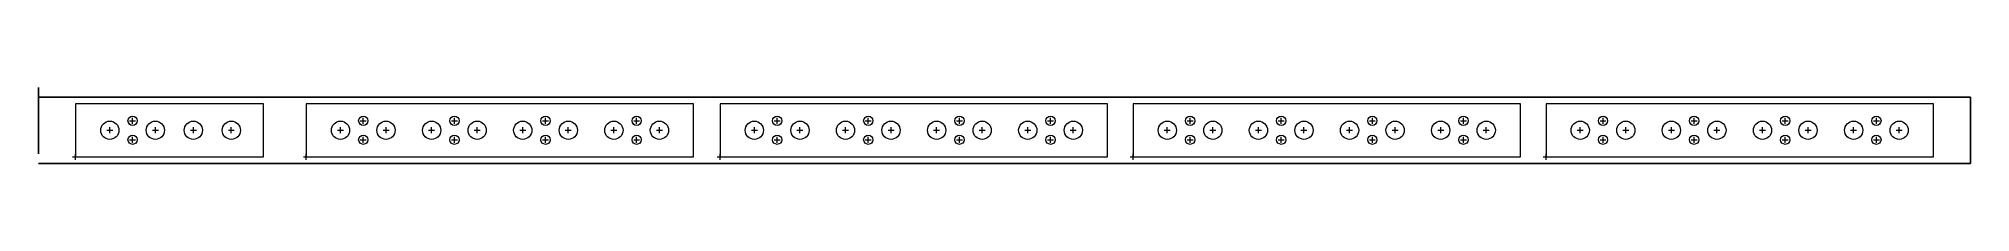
# Model space of a CAD drawing. Header units: inches. Extents: x 0 to 25.4, y -0.4 to 0.6.
import ezdxf

# ---------------------------------------------------------------- set-up
doc = ezdxf.new("R2010")
doc.units = ezdxf.units.IN
doc.layers.get('0').update_dxf_attribs({"lineweight": 25, "true_color": 0x000000})
doc.layers.add('Contour', color=7, linetype='Continuous', lineweight=5, true_color=0xffffff)

msp = doc.modelspace()

# ---------------------------------------------------------------- linework, layer by layer
for p, q in [((0, 0.5625), (0, -0.3125)), ((25.4375, 0.4375), (0, 0.4375)), ((25.4375, -0.4375), (25.4375, 0.4375)), ((0, -0.4375), (25.4375, -0.4375))]:
    msp.add_line(p, q)
at = {"layer": 'Contour', "color": 7, "linetype": 'Continuous', "lineweight": 0, "true_color": 0xffffff}
for p, q in [((2.9625, 0.35), (0.4875, 0.35)), ((0.4875, 0.35), (0.4875, 0.35)), ((0.4875, 0.35), (0.4875, -0.35)), ((2.9625, -0.35), (2.9625, 0.35)), ((2.9625, 0.35), (2.9625, 0.35)), ((8.625, 0.35), (3.525, 0.35)), ((3.525, 0.35), (3.525, 0.35)), ((3.525, 0.35), (3.525, -0.35)), ((8.625, -0.35), (8.625, 0.35)), ((8.625, 0.35), (8.625, 0.35)), ((14.075, 0.35), (8.975, 0.35)), ((8.975, 0.35), (8.975, 0.35)), ((8.975, 0.35), (8.975, -0.35)), ((14.075, -0.35), (14.075, 0.35)), ((14.075, 0.35), (14.075, 0.35)), ((19.5125, 0.35), (14.4125, 0.35)), ((14.4125, 0.35), (14.4125, 0.35)), ((14.4125, 0.35), (14.4125, -0.35)), ((19.5125, -0.35), (19.5125, 0.35)), ((19.5125, 0.35), (19.5125, 0.35)), ((24.95, 0.35), (19.85, 0.35)), ((19.85, 0.35), (19.85, 0.35)), ((19.85, 0.35), (19.85, -0.35)), ((24.95, -0.35), (24.95, 0.35)), ((24.95, 0.35), (24.95, 0.35)), ((0.89813, 0), (0.97687, 0)), ((0.9375, -0.03937), (0.9375, 0.03937)), ((1.19813, 0.125), (1.27687, 0.125)), ((1.2375, 0.08563), (1.2375, 0.16437)), ((1.49813, 0), (1.57687, 0)), ((1.5375, -0.03937), (1.5375, 0.03937)), ((1.99813, 0), (2.07687, 0)), ((2.0375, -0.03937), (2.0375, 0.03937)), ((2.49813, 0), (2.57687, 0)), ((2.5375, -0.03937), (2.5375, 0.03937)), ((3.93563, 0), (4.01437, 0)), ((3.975, -0.03937), (3.975, 0.03937)), ((4.23563, 0.125), (4.31437, 0.125)), ((4.275, 0.08563), (4.275, 0.16437)), ((4.53563, 0), (4.61437, 0)), ((4.575, -0.03937), (4.575, 0.03937)), ((5.13563, 0), (5.21437, 0)), ((5.175, -0.03937), (5.175, 0.03937)), ((5.43563, 0.125), (5.51437, 0.125)), ((5.475, 0.08563), (5.475, 0.16437)), ((5.73563, 0), (5.81437, 0)), ((5.775, -0.03937), (5.775, 0.03937)), ((6.33563, 0), (6.41437, 0)), ((6.375, -0.03937), (6.375, 0.03937)), ((6.63563, 0.125), (6.71437, 0.125)), ((6.675, 0.08563), (6.675, 0.16437)), ((6.93563, 0), (7.01437, 0)), ((6.975, -0.03937), (6.975, 0.03937)), ((7.53563, 0), (7.61437, 0)), ((7.575, -0.03937), (7.575, 0.03937)), ((7.83563, 0.125), (7.91437, 0.125)), ((7.875, 0.08563), (7.875, 0.16437)), ((8.13563, 0), (8.21437, 0)), ((8.175, -0.03937), (8.175, 0.03937)), ((9.38563, 0), (9.46437, 0)), ((9.425, -0.03937), (9.425, 0.03937)), ((9.68563, 0.125), (9.76437, 0.125)), ((9.725, 0.08563), (9.725, 0.16437)), ((9.98563, 0), (10.06437, 0)), ((10.025, -0.03937), (10.025, 0.03937)), ((10.58563, 0), (10.66437, 0)), ((10.625, -0.03937), (10.625, 0.03937)), ((10.88563, 0.125), (10.96437, 0.125)), ((10.925, 0.08563), (10.925, 0.16437)), ((11.18563, 0), (11.26437, 0)), ((11.225, -0.03937), (11.225, 0.03937)), ((11.78563, 0), (11.86437, 0)), ((11.825, -0.03937), (11.825, 0.03937)), ((12.08563, 0.125), (12.16437, 0.125)), ((12.125, 0.08563), (12.125, 0.16437)), ((12.38563, 0), (12.46437, 0)), ((12.425, -0.03937), (12.425, 0.03937)), ((12.98563, 0), (13.06437, 0)), ((13.025, -0.03937), (13.025, 0.03937)), ((13.28563, 0.125), (13.36437, 0.125)), ((13.325, 0.08563), (13.325, 0.16437)), ((13.58563, 0), (13.66437, 0)), ((13.625, -0.03937), (13.625, 0.03937)), ((14.82313, 0), (14.90187, 0)), ((14.8625, -0.03937), (14.8625, 0.03937)), ((15.12313, 0.125), (15.20187, 0.125)), ((15.1625, 0.08563), (15.1625, 0.16437)), ((15.42313, 0), (15.50187, 0)), ((15.4625, -0.03937), (15.4625, 0.03937)), ((16.02313, 0), (16.10187, 0)), ((16.0625, -0.03937), (16.0625, 0.03937)), ((16.32313, 0.125), (16.40187, 0.125)), ((16.3625, 0.08563), (16.3625, 0.16437)), ((16.62313, 0), (16.70187, 0)), ((16.6625, -0.03937), (16.6625, 0.03937)), ((17.22313, 0), (17.30187, 0)), ((17.2625, -0.03937), (17.2625, 0.03937)), ((17.52313, 0.125), (17.60187, 0.125)), ((17.5625, 0.08563), (17.5625, 0.16437)), ((17.82313, 0), (17.90187, 0)), ((17.8625, -0.03937), (17.8625, 0.03937)), ((18.42313, 0), (18.50187, 0)), ((18.4625, -0.03937), (18.4625, 0.03937)), ((18.72313, 0.125), (18.80187, 0.125)), ((18.7625, 0.08563), (18.7625, 0.16437)), ((19.02313, 0), (19.10187, 0)), ((19.0625, -0.03937), (19.0625, 0.03937)), ((20.26063, 0), (20.33937, 0)), ((20.3, -0.03937), (20.3, 0.03937)), ((20.56063, 0.125), (20.63937, 0.125)), ((20.6, 0.08563), (20.6, 0.16437)), ((20.86063, 0), (20.93937, 0)), ((20.9, -0.03937), (20.9, 0.03937)), ((21.46063, 0), (21.53937, 0)), ((21.5, -0.03937), (21.5, 0.03937)), ((21.76063, 0.125), (21.83937, 0.125)), ((21.8, 0.08563), (21.8, 0.16437)), ((22.06063, 0), (22.13937, 0)), ((22.1, -0.03937), (22.1, 0.03937)), ((22.66063, 0), (22.73937, 0)), ((22.7, -0.03937), (22.7, 0.03937)), ((22.96063, 0.125), (23.03937, 0.125)), ((23, 0.08563), (23, 0.16437)), ((23.26063, 0), (23.33937, 0)), ((23.3, -0.03937), (23.3, 0.03937)), ((23.86063, 0), (23.93937, 0)), ((23.9, -0.03937), (23.9, 0.03937)), ((24.16063, 0.125), (24.23937, 0.125)), ((24.2, 0.08563), (24.2, 0.16437)), ((24.46063, 0), (24.53937, 0)), ((24.5, -0.03937), (24.5, 0.03937)), ((1.19813, -0.125), (1.27687, -0.125)), ((1.2375, -0.16437), (1.2375, -0.08563)), ((4.23563, -0.125), (4.31437, -0.125)), ((4.275, -0.16437), (4.275, -0.08563)), ((5.43563, -0.125), (5.51437, -0.125)), ((5.475, -0.16437), (5.475, -0.08563)), ((6.63563, -0.125), (6.71437, -0.125)), ((6.675, -0.16437), (6.675, -0.08563)), ((7.83563, -0.125), (7.91437, -0.125)), ((7.875, -0.16437), (7.875, -0.08563)), ((9.68563, -0.125), (9.76437, -0.125)), ((9.725, -0.16437), (9.725, -0.08563)), ((10.88563, -0.125), (10.96437, -0.125)), ((10.925, -0.16437), (10.925, -0.08563)), ((12.08563, -0.125), (12.16437, -0.125)), ((12.125, -0.16437), (12.125, -0.08563)), ((13.28563, -0.125), (13.36437, -0.125)), ((13.325, -0.16437), (13.325, -0.08563)), ((15.12313, -0.125), (15.20187, -0.125)), ((15.1625, -0.16437), (15.1625, -0.08563)), ((16.32313, -0.125), (16.40187, -0.125)), ((16.3625, -0.16437), (16.3625, -0.08563)), ((17.52313, -0.125), (17.60187, -0.125)), ((17.5625, -0.16437), (17.5625, -0.08563)), ((18.72313, -0.125), (18.80187, -0.125)), ((18.7625, -0.16437), (18.7625, -0.08563)), ((20.56063, -0.125), (20.63937, -0.125)), ((20.6, -0.16437), (20.6, -0.08563)), ((21.76063, -0.125), (21.83937, -0.125)), ((21.8, -0.16437), (21.8, -0.08563)), ((22.96063, -0.125), (23.03937, -0.125)), ((23, -0.16437), (23, -0.08563)), ((24.16063, -0.125), (24.23937, -0.125)), ((24.2, -0.16437), (24.2, -0.08563)), ((0.44813, -0.35), (0.52687, -0.35)), ((0.4875, -0.38937), (0.4875, -0.31063)), ((0.4875, -0.35), (0.4875, -0.35)), ((0.4875, -0.35), (2.9625, -0.35)), ((2.9625, -0.35), (2.9625, -0.35)), ((3.48563, -0.35), (3.56437, -0.35)), ((3.525, -0.38937), (3.525, -0.31063)), ((3.525, -0.35), (3.525, -0.35)), ((3.525, -0.35), (8.625, -0.35)), ((8.625, -0.35), (8.625, -0.35)), ((8.93563, -0.35), (9.01437, -0.35)), ((8.975, -0.38937), (8.975, -0.31063)), ((8.975, -0.35), (8.975, -0.35)), ((8.975, -0.35), (14.075, -0.35)), ((14.075, -0.35), (14.075, -0.35)), ((14.37313, -0.35), (14.45187, -0.35)), ((14.4125, -0.38937), (14.4125, -0.31063)), ((14.4125, -0.35), (14.4125, -0.35)), ((14.4125, -0.35), (19.5125, -0.35)), ((19.5125, -0.35), (19.5125, -0.35)), ((19.81063, -0.35), (19.88937, -0.35)), ((19.85, -0.38937), (19.85, -0.31063)), ((19.85, -0.35), (19.85, -0.35)), ((19.85, -0.35), (24.95, -0.35)), ((24.95, -0.35), (24.95, -0.35))]:
    msp.add_line(p, q, dxfattribs=at)
for centre, radius in [((0.9375, 0), 0.12008), ((1.2375, 0.125), 0.06102), ((1.5375, 0), 0.12008), ((2.0375, 0), 0.12008), ((2.5375, 0), 0.12008), ((3.975, 0), 0.12008), ((4.275, 0.125), 0.06102), ((4.575, 0), 0.12008), ((5.175, 0), 0.12008), ((5.475, 0.125), 0.06102), ((5.775, 0), 0.12008), ((6.375, 0), 0.12008), ((6.675, 0.125), 0.06102), ((6.975, 0), 0.12008), ((7.575, 0), 0.12008), ((7.875, 0.125), 0.06102), ((8.175, 0), 0.12008), ((9.425, 0), 0.12008), ((9.725, 0.125), 0.06102), ((10.025, 0), 0.12008), ((10.625, 0), 0.12008), ((10.925, 0.125), 0.06102), ((11.225, 0), 0.12008), ((11.825, 0), 0.12008), ((12.125, 0.125), 0.06102), ((12.425, 0), 0.12008), ((13.025, 0), 0.12008), ((13.325, 0.125), 0.06102), ((13.625, 0), 0.12008), ((14.8625, 0), 0.12008), ((15.1625, 0.125), 0.06102), ((15.4625, 0), 0.12008), ((16.0625, 0), 0.12008), ((16.3625, 0.125), 0.06102), ((16.6625, 0), 0.12008), ((17.2625, 0), 0.12008), ((17.5625, 0.125), 0.06102), ((17.8625, 0), 0.12008), ((18.4625, 0), 0.12008), ((18.7625, 0.125), 0.06102), ((19.0625, 0), 0.12008), ((20.3, 0), 0.12008), ((20.6, 0.125), 0.06102), ((20.9, 0), 0.12008), ((21.5, 0), 0.12008), ((21.8, 0.125), 0.06102), ((22.1, 0), 0.12008), ((22.7, 0), 0.12008), ((23, 0.125), 0.06102), ((23.3, 0), 0.12008), ((23.9, 0), 0.12008), ((24.2, 0.125), 0.06102), ((24.5, 0), 0.12008), ((1.2375, -0.125), 0.06102), ((4.275, -0.125), 0.06102), ((5.475, -0.125), 0.06102), ((6.675, -0.125), 0.06102), ((7.875, -0.125), 0.06102), ((9.725, -0.125), 0.06102), ((10.925, -0.125), 0.06102), ((12.125, -0.125), 0.06102), ((13.325, -0.125), 0.06102), ((15.1625, -0.125), 0.06102), ((16.3625, -0.125), 0.06102), ((17.5625, -0.125), 0.06102), ((18.7625, -0.125), 0.06102), ((20.6, -0.125), 0.06102), ((21.8, -0.125), 0.06102), ((23, -0.125), 0.06102), ((24.2, -0.125), 0.06102)]:
    msp.add_circle(centre, radius, dxfattribs=at)

doc.saveas('drawing.dxf')
